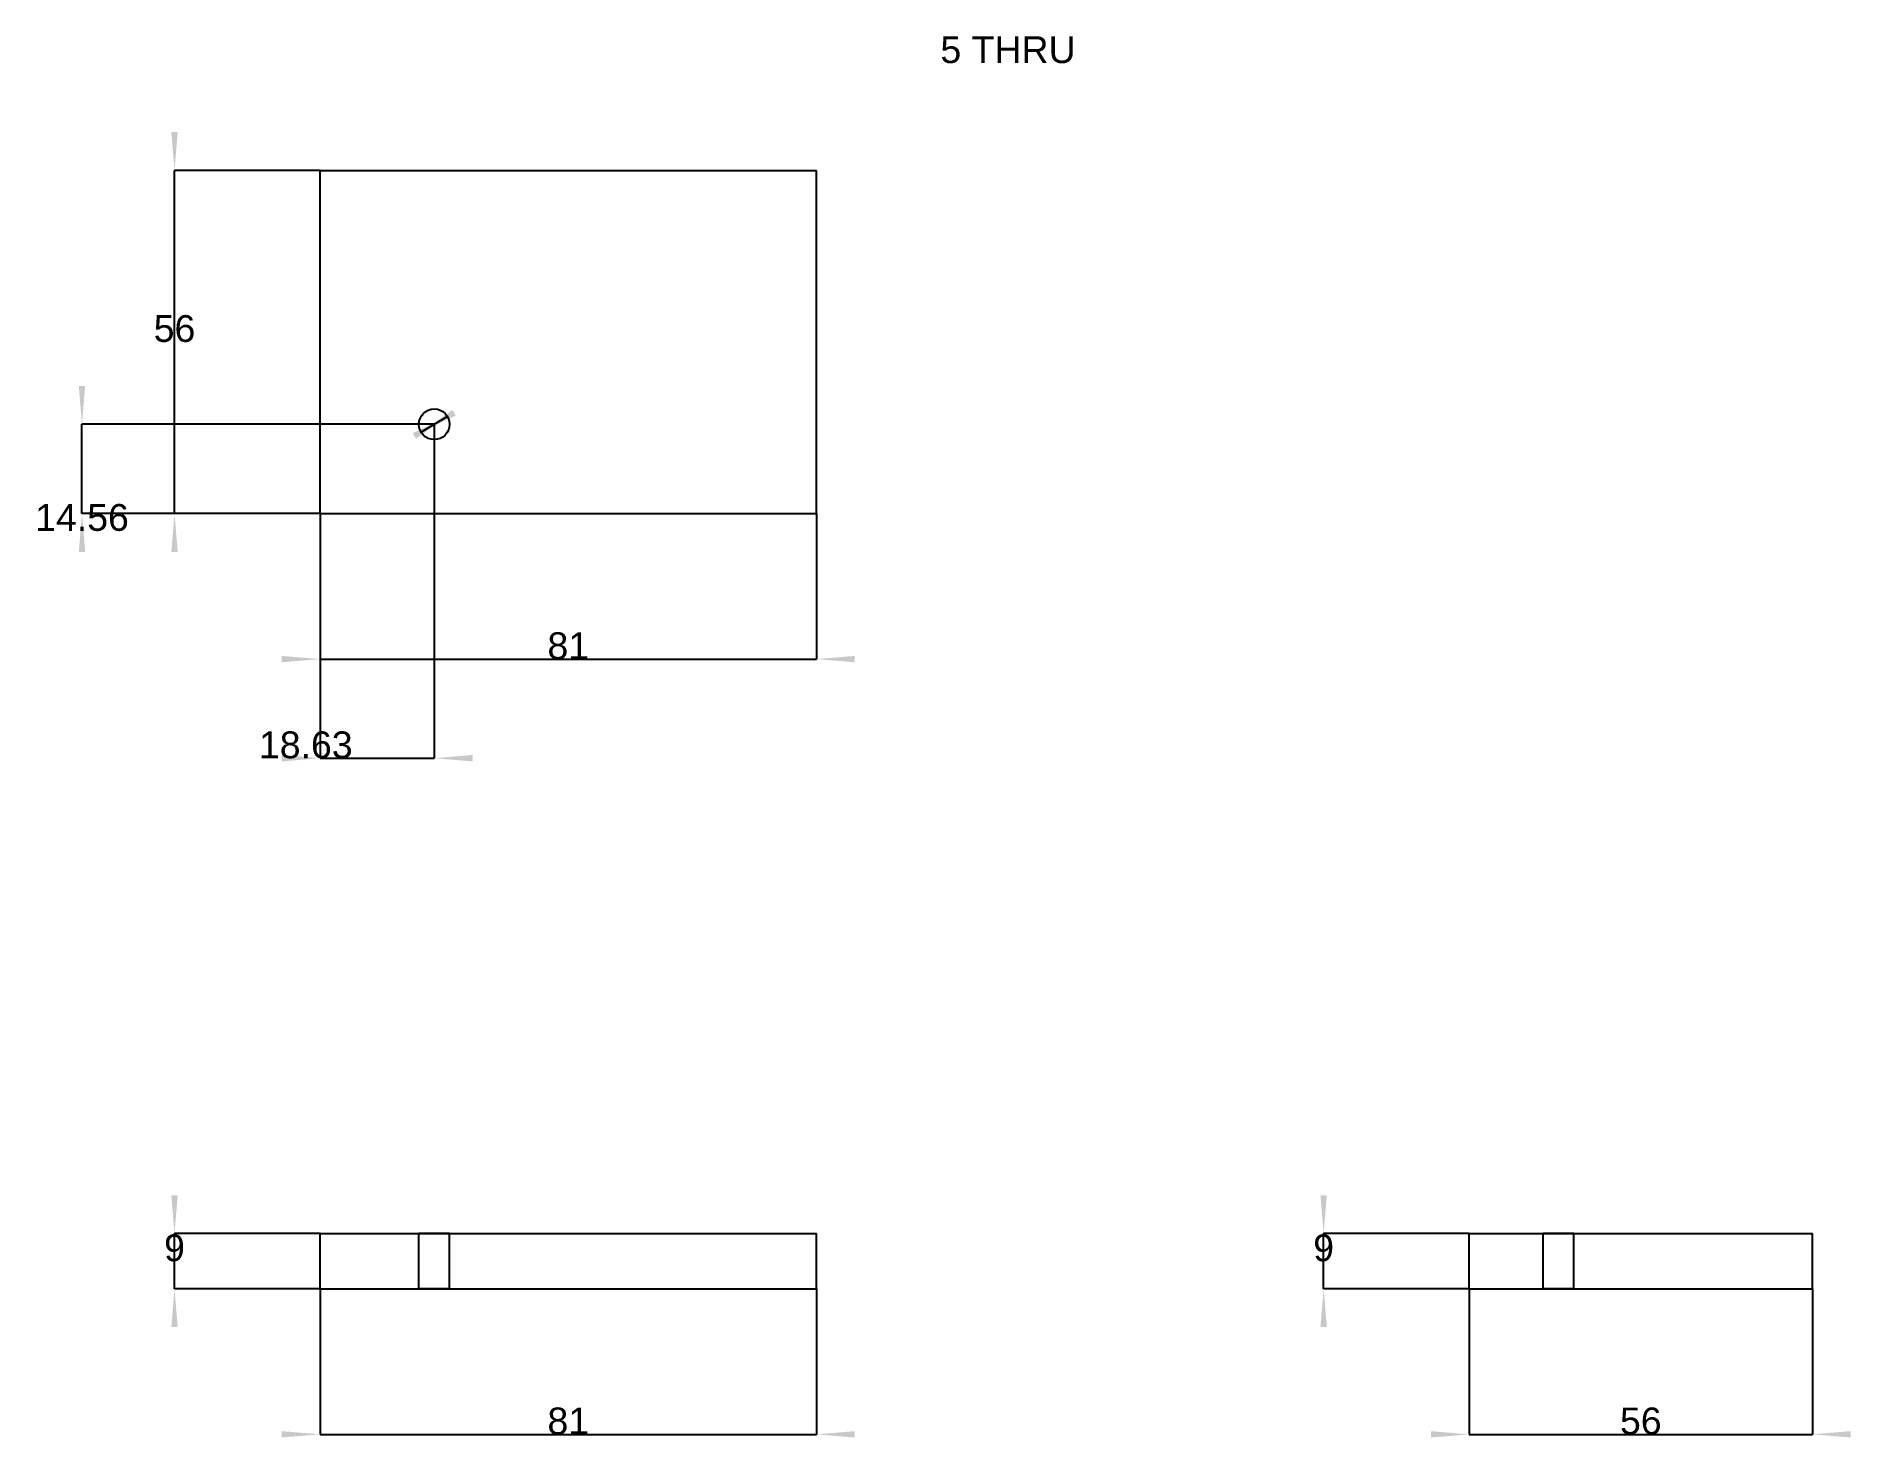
# Model space of a CAD drawing. Header units: millimetres. Extents: x 111 to 347, y 61 to 245.
import ezdxf
from ezdxf.enums import TextEntityAlignment as Align

# ---------------------------------------------------------------- set-up
doc = ezdxf.new("R2010")
doc.units = ezdxf.units.MM
doc.layers.get('0').update_dxf_attribs({"linetype": 'CONTINUOUS'})
for name, color, linetype in [('D', 7, 'CONTINUOUS'), ('D001', 7, 'CONTINUOUS'), ('D002', 7, 'CONTINUOUS'), ('D003', 7, 'CONTINUOUS'), ('D004', 7, 'CONTINUOUS'), ('D005', 7, 'CONTINUOUS'), ('D006', 7, 'CONTINUOUS'), ('D007', 7, 'CONTINUOUS'), ('D008', 7, 'CONTINUOUS'), ('Front', 7, 'CONTINUOUS'), ('Right', 7, 'CONTINUOUS'), ('Top', 7, 'CONTINUOUS')]:
    doc.layers.add(name, color=color, linetype=linetype)
doc.styles.get("Standard").update_dxf_attribs({"font": 'arial.ttf'})
doc.dimstyles.get("Standard").update_dxf_attribs({"dimscale": 0, "dimtxt": 2.5, "dimasz": 2.5, "dimexe": 1.25, "dimexo": 0.625, "dimtad": 1, "dimtxsty": 'STANDARD', "dimcen": 2.5, "dimazin": 3, "dimtfac": 1, "dimtmove": 0, "dimatfit": 3})

# ---------------------------------------------------------------- blocks, each defined once
blk = doc.blocks.new('*D')
at = {"color": 0}
for points in [[(142.6, 61.9833), (142.6, 62.8167), (147.6, 62.4)], [(217.4, 61.9833), (217.4, 62.8167), (212.4, 62.4)]]:
    blk.add_solid(points, dxfattribs=at)
at = {"layer": 'D'}
for p, q in [((147.6, 81.4), (147.6, 62.4)), ((212.4, 81.4), (212.4, 62.4)), ((147.6, 62.4), (212.4, 62.4))]:
    blk.add_line(p, q, dxfattribs=at)
blk.add_text('81', height=3.5, dxfattribs=at).set_placement((180, 62.4), align=Align.CENTER)
blk = doc.blocks.new('*D001')
at = {"color": 0}
for points in [[(128.183, 93.6), (129.017, 93.6), (128.6, 88.6)], [(128.183, 76.4), (129.017, 76.4), (128.6, 81.4)]]:
    blk.add_solid(points, dxfattribs=at)
at = {"layer": 'D001'}
for p, q in [((147.6, 88.6), (128.6, 88.6)), ((128.6, 81.4), (128.6, 88.6)), ((147.6, 81.4), (128.6, 81.4))]:
    blk.add_line(p, q, dxfattribs=at)
blk.add_text('9', height=3.5, dxfattribs=at).set_placement((128.6, 85), align=Align.CENTER)
blk = doc.blocks.new('*D002')
at = {"color": 0}
for points in [[(142.6, 163.183), (142.6, 164.017), (147.6, 163.6)], [(217.4, 163.183), (217.4, 164.017), (212.4, 163.6)]]:
    blk.add_solid(points, dxfattribs=at)
at = {"layer": 'D002'}
for p, q in [((147.6, 182.6), (147.6, 163.6)), ((212.4, 182.6), (212.4, 163.6)), ((147.6, 163.6), (212.4, 163.6))]:
    blk.add_line(p, q, dxfattribs=at)
blk.add_text('81', height=3.5, dxfattribs=at).set_placement((180, 163.6), align=Align.CENTER)
blk = doc.blocks.new('*D003')
at = {"color": 0}
for points in [[(128.183, 232.4), (129.017, 232.4), (128.6, 227.4)], [(128.183, 177.6), (129.017, 177.6), (128.6, 182.6)]]:
    blk.add_solid(points, dxfattribs=at)
at = {"layer": 'D003'}
for p, q in [((147.6, 227.4), (128.6, 227.4)), ((128.6, 182.6), (128.6, 227.4)), ((147.6, 182.6), (128.6, 182.6))]:
    blk.add_line(p, q, dxfattribs=at)
blk.add_text('56', height=3.5, dxfattribs=at).set_placement((128.6, 205), align=Align.CENTER)
blk = doc.blocks.new('*D004')
at = {"color": 0}
for points in [[(292.6, 61.9833), (292.6, 62.8167), (297.6, 62.4)], [(347.4, 61.9833), (347.4, 62.8167), (342.4, 62.4)]]:
    blk.add_solid(points, dxfattribs=at)
at = {"layer": 'D004'}
for p, q in [((297.6, 81.4), (297.6, 62.4)), ((342.4, 81.4), (342.4, 62.4)), ((297.6, 62.4), (342.4, 62.4))]:
    blk.add_line(p, q, dxfattribs=at)
blk.add_text('56', height=3.5, dxfattribs=at).set_placement((320, 62.4), align=Align.CENTER)
blk = doc.blocks.new('*D005')
at = {"color": 0}
for points in [[(278.183, 93.6), (279.017, 93.6), (278.6, 88.6)], [(278.183, 76.4), (279.017, 76.4), (278.6, 81.4)]]:
    blk.add_solid(points, dxfattribs=at)
at = {"layer": 'D005'}
for p, q in [((297.6, 88.6), (278.6, 88.6)), ((278.6, 81.4), (278.6, 88.6)), ((297.6, 81.4), (278.6, 81.4))]:
    blk.add_line(p, q, dxfattribs=at)
blk.add_text('9', height=3.5, dxfattribs=at).set_placement((278.6, 85), align=Align.CENTER)
blk = doc.blocks.new('*D006')
at = {"color": 0}
for points in [[(142.6, 150.244), (142.6, 151.077), (147.6, 150.66)], [(167.504, 150.244), (167.504, 151.077), (162.504, 150.66)]]:
    blk.add_solid(points, dxfattribs=at)
at = {"layer": 'D006'}
for p, q in [((162.504, 194.248), (162.504, 150.66)), ((147.6, 182.6), (147.6, 150.66)), ((147.6, 150.66), (162.504, 150.66))]:
    blk.add_line(p, q, dxfattribs=at)
blk.add_text('18.63', height=3.5, dxfattribs=at).set_placement((145.736, 150.66), align=Align.CENTER)
blk = doc.blocks.new('*D007')
at = {"color": 0}
for points in [[(116.104, 199.248), (116.938, 199.248), (116.521, 194.248)], [(116.104, 177.6), (116.938, 177.6), (116.521, 182.6)]]:
    blk.add_solid(points, dxfattribs=at)
at = {"layer": 'D007'}
for p, q in [((162.504, 194.248), (116.521, 194.248)), ((116.521, 182.6), (116.521, 194.248)), ((147.6, 182.6), (116.521, 182.6))]:
    blk.add_line(p, q, dxfattribs=at)
blk.add_text('14.56', height=3.5, dxfattribs=at).set_placement((116.521, 180.34), align=Align.CENTER)
blk = doc.blocks.new('*D008')
at = {"color": 0}
for points in [[(160.122, 192.377), (159.702, 193.097), (164.232, 195.255)], [(165.306, 195.399), (164.886, 196.119), (160.776, 193.241)]]:
    blk.add_solid(points, dxfattribs=at)
at = {"layer": 'D008'}
blk.add_line((164.232, 195.255), (160.776, 193.241), dxfattribs=at)
blk.add_text('5 THRU', height=3.5, dxfattribs=at).set_placement((237.4, 241.4), align=Align.CENTER)

msp = doc.modelspace()

# ---------------------------------------------------------------- linework, layer by layer
at = {"layer": 'Front'}
for p, q in [((147.6, 81.4), (147.6, 88.6)), ((147.6, 88.6), (212.4, 88.6)), ((147.6, 81.4), (147.6, 88.6)), ((147.6, 88.6), (212.4, 88.6)), ((160.504, 81.4), (160.504, 88.6)), ((164.504, 81.4), (164.504, 88.6)), ((212.4, 81.4), (212.4, 88.6)), ((212.4, 81.4), (212.4, 88.6)), ((147.6, 81.4), (212.4, 81.4)), ((147.6, 81.4), (212.4, 81.4))]:
    msp.add_line(p, q, dxfattribs=at)
for points in [[(164.504, 88.6), (164.454, 88.6), (164.306, 88.6), (164.068, 88.6), (163.751, 88.6), (163.372, 88.6), (162.949, 88.6), (162.504, 88.6), (162.059, 88.6), (161.636, 88.6), (161.257, 88.6), (160.94, 88.6), (160.702, 88.6), (160.554, 88.6), (160.504, 88.6)], [(160.504, 88.6), (160.554, 88.6), (160.702, 88.6), (160.94, 88.6), (161.257, 88.6), (161.636, 88.6), (162.059, 88.6), (162.504, 88.6), (162.949, 88.6), (163.372, 88.6), (163.751, 88.6), (164.068, 88.6), (164.306, 88.6), (164.454, 88.6), (164.504, 88.6)], [(164.504, 81.4), (164.454, 81.4), (164.306, 81.4), (164.068, 81.4), (163.751, 81.4), (163.372, 81.4), (162.949, 81.4), (162.504, 81.4), (162.059, 81.4), (161.636, 81.4), (161.257, 81.4), (160.94, 81.4), (160.702, 81.4), (160.554, 81.4), (160.504, 81.4)], [(160.504, 81.4), (160.554, 81.4), (160.702, 81.4), (160.94, 81.4), (161.257, 81.4), (161.636, 81.4), (162.059, 81.4), (162.504, 81.4), (162.949, 81.4), (163.372, 81.4), (163.751, 81.4), (164.068, 81.4), (164.306, 81.4), (164.454, 81.4), (164.504, 81.4)]]:
    msp.add_open_spline(points, degree=1, dxfattribs=at)
at = {"layer": 'Right'}
for p, q in [((297.6, 81.4), (297.6, 88.6)), ((297.6, 88.6), (342.4, 88.6)), ((297.6, 81.4), (297.6, 88.6)), ((297.6, 88.6), (342.4, 88.6)), ((307.248, 81.4), (307.248, 88.6)), ((311.248, 81.4), (311.248, 88.6)), ((342.4, 81.4), (342.4, 88.6)), ((342.4, 81.4), (342.4, 88.6)), ((297.6, 81.4), (342.4, 81.4)), ((297.6, 81.4), (342.4, 81.4))]:
    msp.add_line(p, q, dxfattribs=at)
for points in [[(311.248, 88.6), (311.198, 88.6), (311.05, 88.6), (310.812, 88.6), (310.495, 88.6), (310.116, 88.6), (309.693, 88.6), (309.248, 88.6), (308.803, 88.6), (308.38, 88.6), (308.001, 88.6), (307.684, 88.6), (307.446, 88.6), (307.298, 88.6), (307.248, 88.6)], [(311.248, 81.4), (311.198, 81.4), (311.05, 81.4), (310.812, 81.4), (310.495, 81.4), (310.116, 81.4), (309.693, 81.4), (309.248, 81.4), (308.803, 81.4), (308.38, 81.4), (308.001, 81.4), (307.684, 81.4), (307.446, 81.4), (307.298, 81.4), (307.248, 81.4)]]:
    msp.add_open_spline(points, degree=1, dxfattribs=at)
for points, degree, knots in [([(307.248, 88.6), (307.254, 88.6), (307.261, 88.6), (307.279, 88.6), (307.298, 88.6), (307.329, 88.6), (307.36, 88.6), (307.403, 88.6), (307.446, 88.6), (307.5, 88.6), (307.555, 88.6), (307.619, 88.6), (307.684, 88.6), (307.759, 88.6), (307.834, 88.6), (307.917, 88.6), (308.001, 88.6), (308.092, 88.6), (308.184, 88.6), (308.282, 88.6), (308.38, 88.6), (308.484, 88.6), (308.587, 88.6), (308.695, 88.6), (308.803, 88.6), (309.023, 88.6), (309.248, 88.6)], 2, [4.712389, 4.712389, 4.712389, 4.8245887, 4.8245887, 4.9367885, 4.9367885, 5.0489882, 5.0489882, 5.1611879, 5.1611879, 5.2733877, 5.2733877, 5.3855874, 5.3855874, 5.4977871, 5.4977871, 5.6099869, 5.6099869, 5.7221866, 5.7221866, 5.8343864, 5.8343864, 5.9465861, 5.9465861, 6.0587858, 6.0587858, 6.2831853, 6.2831853, 6.2831853]), ([(309.248, 88.6), (309.473, 88.6), (309.695, 88.6), (309.909, 88.6), (309.978, 88.6), (310.047, 88.6), (310.116, 88.6), (310.181, 88.6), (310.247, 88.6), (310.312, 88.6), (310.373, 88.6), (310.434, 88.6), (310.495, 88.6), (310.551, 88.6), (310.606, 88.6), (310.662, 88.6), (310.712, 88.6), (310.762, 88.6), (310.812, 88.6), (310.855, 88.6), (310.898, 88.6), (310.941, 88.6), (310.978, 88.6), (311.014, 88.6), (311.05, 88.6), (311.079, 88.6), (311.107, 88.6), (311.136, 88.6), (311.156, 88.6), (311.177, 88.6), (311.198, 88.6), (311.21, 88.6), (311.223, 88.6), (311.235, 88.6), (311.24, 88.6), (311.244, 88.6), (311.248, 88.6)], 3, [0, 0, 0, 0, 0.3365992, 0.3365992, 0.3365992, 0.448799, 0.448799, 0.448799, 0.5609987, 0.5609987, 0.5609987, 0.6731984, 0.6731984, 0.6731984, 0.7853982, 0.7853982, 0.7853982, 0.8975979, 0.8975979, 0.8975979, 1.0097976, 1.0097976, 1.0097976, 1.1219974, 1.1219974, 1.1219974, 1.2341971, 1.2341971, 1.2341971, 1.3463969, 1.3463969, 1.3463969, 1.4585966, 1.4585966, 1.4585966, 1.5707963, 1.5707963, 1.5707963, 1.5707963]), ([(307.248, 81.4), (307.254, 81.4), (307.261, 81.4), (307.279, 81.4), (307.298, 81.4), (307.329, 81.4), (307.36, 81.4), (307.403, 81.4), (307.446, 81.4), (307.5, 81.4), (307.555, 81.4), (307.619, 81.4), (307.684, 81.4), (307.759, 81.4), (307.834, 81.4), (307.917, 81.4), (308.001, 81.4), (308.092, 81.4), (308.184, 81.4), (308.282, 81.4), (308.38, 81.4), (308.484, 81.4), (308.587, 81.4), (308.695, 81.4), (308.803, 81.4), (309.023, 81.4), (309.248, 81.4)], 2, [4.712389, 4.712389, 4.712389, 4.8245887, 4.8245887, 4.9367885, 4.9367885, 5.0489882, 5.0489882, 5.1611879, 5.1611879, 5.2733877, 5.2733877, 5.3855874, 5.3855874, 5.4977871, 5.4977871, 5.6099869, 5.6099869, 5.7221866, 5.7221866, 5.8343864, 5.8343864, 5.9465861, 5.9465861, 6.0587858, 6.0587858, 6.2831853, 6.2831853, 6.2831853]), ([(309.248, 81.4), (309.473, 81.4), (309.695, 81.4), (309.909, 81.4), (309.978, 81.4), (310.047, 81.4), (310.116, 81.4), (310.181, 81.4), (310.247, 81.4), (310.312, 81.4), (310.373, 81.4), (310.434, 81.4), (310.495, 81.4), (310.551, 81.4), (310.606, 81.4), (310.662, 81.4), (310.712, 81.4), (310.762, 81.4), (310.812, 81.4), (310.855, 81.4), (310.898, 81.4), (310.941, 81.4), (310.978, 81.4), (311.014, 81.4), (311.05, 81.4), (311.079, 81.4), (311.107, 81.4), (311.136, 81.4), (311.156, 81.4), (311.177, 81.4), (311.198, 81.4), (311.21, 81.4), (311.223, 81.4), (311.235, 81.4), (311.24, 81.4), (311.244, 81.4), (311.248, 81.4)], 3, [0, 0, 0, 0, 0.3365992, 0.3365992, 0.3365992, 0.448799, 0.448799, 0.448799, 0.5609987, 0.5609987, 0.5609987, 0.6731984, 0.6731984, 0.6731984, 0.7853982, 0.7853982, 0.7853982, 0.8975979, 0.8975979, 0.8975979, 1.0097976, 1.0097976, 1.0097976, 1.1219974, 1.1219974, 1.1219974, 1.2341971, 1.2341971, 1.2341971, 1.3463969, 1.3463969, 1.3463969, 1.4585966, 1.4585966, 1.4585966, 1.5707963, 1.5707963, 1.5707963, 1.5707963])]:
    msp.add_open_spline(points, degree=degree, knots=knots, dxfattribs=at)
at = {"layer": 'Top'}
for p, q in [((147.6, 182.6), (147.6, 227.4)), ((147.6, 227.4), (212.4, 227.4)), ((147.6, 182.6), (147.6, 227.4)), ((147.6, 227.4), (212.4, 227.4)), ((212.4, 182.6), (212.4, 227.4)), ((212.4, 182.6), (212.4, 227.4)), ((147.6, 182.6), (212.4, 182.6)), ((147.6, 182.6), (212.4, 182.6))]:
    msp.add_line(p, q, dxfattribs=at)
msp.add_circle((162.504, 194.248), 2, dxfattribs=at)
msp.add_circle((162.504, 194.248), 2, dxfattribs=at)

# ---------------------------------------------------------------- dimensions: what is measured, and where the dimension line sits
at = {"layer": 'D'}
dim = msp.add_linear_dim(base=(180, 62.4), p1=(147.6, 81.4), p2=(212.4, 81.4), text='81', dimstyle='STANDARD', dxfattribs=at)
dim.commit()
dim.dimension.update_dxf_attribs({"geometry": '*D', "text_midpoint": (180, 67.4)})
at = {"layer": 'D001'}
dim = msp.add_linear_dim(base=(128.6, 85), p1=(147.6, 81.4), p2=(147.6, 88.6), angle=90, text='9', dimstyle='STANDARD', dxfattribs=at)
dim.commit()
dim.dimension.update_dxf_attribs({"geometry": '*D001', "text_midpoint": (133.6, 85)})
at = {"layer": 'D002'}
dim = msp.add_linear_dim(base=(180, 163.6), p1=(147.6, 182.6), p2=(212.4, 182.6), text='81', dimstyle='STANDARD', dxfattribs=at)
dim.commit()
dim.dimension.update_dxf_attribs({"geometry": '*D002', "text_midpoint": (180, 168.6)})
at = {"layer": 'D003'}
dim = msp.add_linear_dim(base=(128.6, 205), p1=(147.6, 182.6), p2=(147.6, 227.4), angle=90, text='56', dimstyle='STANDARD', dxfattribs=at)
dim.commit()
dim.dimension.update_dxf_attribs({"geometry": '*D003', "text_midpoint": (133.6, 205)})
at = {"layer": 'D004'}
dim = msp.add_linear_dim(base=(320, 62.4), p1=(297.6, 81.4), p2=(342.4, 81.4), text='56', dimstyle='STANDARD', dxfattribs=at)
dim.commit()
dim.dimension.update_dxf_attribs({"geometry": '*D004', "text_midpoint": (320, 67.4)})
at = {"layer": 'D005'}
dim = msp.add_linear_dim(base=(278.6, 85), p1=(297.6, 81.4), p2=(297.6, 88.6), angle=90, text='9', dimstyle='STANDARD', dxfattribs=at)
dim.commit()
dim.dimension.update_dxf_attribs({"geometry": '*D005', "text_midpoint": (283.6, 85)})
at = {"layer": 'D006'}
dim = msp.add_linear_dim(base=(145.736, 150.66), p1=(147.6, 182.6), p2=(162.504, 194.248), text='18.63', dimstyle='STANDARD', dxfattribs=at)
dim.commit()
dim.dimension.update_dxf_attribs({"geometry": '*D006', "text_midpoint": (148.815, 154.6)})
at = {"layer": 'D007'}
dim = msp.add_linear_dim(base=(116.521, 180.34), p1=(147.6, 182.6), p2=(162.504, 194.248), angle=90, text='14.56', dimstyle='STANDARD', dxfattribs=at)
dim.commit()
dim.dimension.update_dxf_attribs({"geometry": '*D007', "text_midpoint": (119.6, 184.28)})
at = {"layer": 'D008'}
dim = msp.add_diameter_dim_2p(p1=(164.232, 195.255), p2=(160.776, 193.241), text='5 THRU', dimstyle='STANDARD', dxfattribs=at)
dim.commit()
dim.dimension.update_dxf_attribs({"geometry": '*D008', "text_midpoint": (237.4, 241.4)})

doc.saveas('drawing.dxf')
